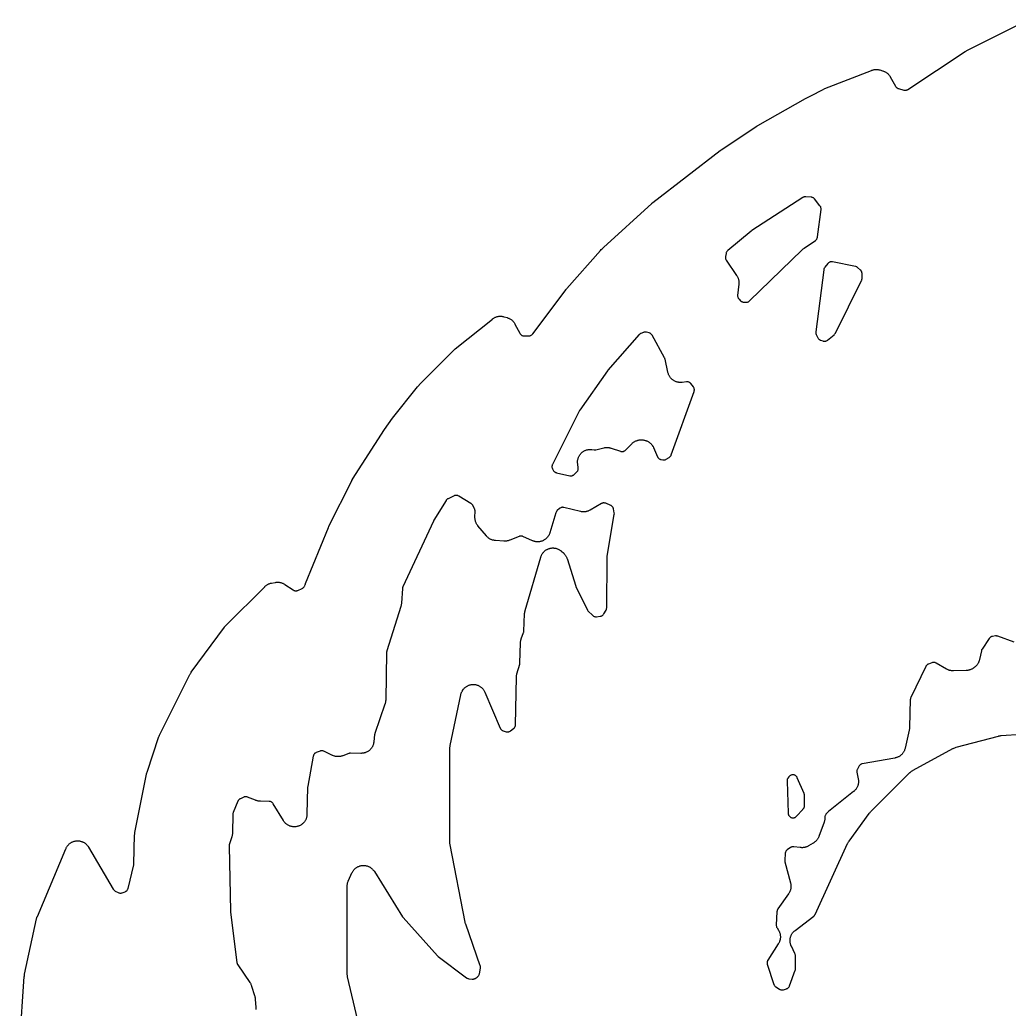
# Model space of a CAD drawing. Header units: millimetres. Extents: x 0 to 194, y 0 to 300.
# Drawn here: x 12.2 to 73.8, y 234.5 to 296 of the extents above; entities that cross this region are included whole.
import ezdxf

# ---------------------------------------------------------------- set-up
doc = ezdxf.new("R2010")
doc.units = ezdxf.units.MM
doc.layers.add('CUT', color=7, linetype='CONTINUOUS')

msp = doc.modelspace()

# ---------------------------------------------------------------- linework, layer by layer
at = {"layer": 'CUT'}
for points in [[(12.2096, 232.4488), (12.4898, 236.5001), (12.4931, 236.5321), (12.5044, 236.6117), (12.5101, 236.6434), (13.2515, 240.0855), (13.2564, 240.1059), (13.2672, 240.1465), (13.2798, 240.1865), (13.2943, 240.2259), (13.302, 240.2454), (15.0764, 244.4564), (15.0853, 244.4761), (15.104, 244.5151), (15.1245, 244.5532), (15.1413, 244.5809), (15.1654, 244.6169), (15.1847, 244.6429), (15.2122, 244.6763), (15.2339, 244.7003), (15.2644, 244.731), (15.2884, 244.7528), (15.3217, 244.7804), (15.3477, 244.7998), (15.3835, 244.8241), (15.4112, 244.8409), (15.4492, 244.8616), (15.4783, 244.8757), (15.5181, 244.8927), (15.5485, 244.9039), (15.5898, 244.9169), (15.6211, 244.9252), (15.6634, 244.9342), (15.6954, 244.9395), (15.7384, 244.9444), (15.7707, 244.9465), (15.814, 244.9473), (15.8464, 244.9463), (15.8895, 244.9429), (15.9216, 244.9388), (15.9642, 244.9313), (15.9958, 244.9242), (16.0375, 244.9126), (16.0683, 244.9024), (16.1087, 244.8869), (16.1383, 244.8738), (16.177, 244.8545), (16.2053, 244.8387), (16.242, 244.8157), (16.2686, 244.7972), (16.3029, 244.7708), (16.3276, 244.7499), (16.3592, 244.7203), (16.3818, 244.6971), (16.4104, 244.6647), (16.4306, 244.6394), (16.456, 244.6043), (16.4796, 244.5681), (16.491, 244.5497), (18.0218, 241.9404), (18.0375, 241.9164), (18.0553, 241.894), (18.0752, 241.8735), (18.097, 241.8549), (18.1204, 241.8385), (18.1453, 241.8244), (18.3405, 241.7258), (18.3687, 241.7133), (18.398, 241.7038), (18.4281, 241.6974), (18.4588, 241.694), (18.4896, 241.6939), (18.5203, 241.6969), (18.5505, 241.703), (18.5799, 241.7122), (18.7608, 241.7792), (18.7878, 241.7907), (18.8135, 241.8048), (18.8377, 241.8213), (18.8603, 241.8402), (18.8808, 241.8611), (18.8992, 241.884), (18.9153, 241.9085), (18.9289, 241.9345), (18.9399, 241.9617), (18.9482, 241.9899), (19.3037, 243.4574), (19.3096, 243.4888), (19.312, 243.5207), (19.3554, 245.3104), (19.3563, 245.3297), (19.3589, 245.3682), (19.3631, 245.4065), (19.369, 245.4446), (19.3724, 245.4636), (20.0916, 249.0902), (20.0981, 249.1183), (20.1166, 249.1879), (20.1249, 249.2155), (20.8681, 251.4288), (20.8792, 251.4584), (20.9096, 251.5314), (20.9228, 251.5601), (22.7991, 255.3039), (22.808, 255.3207), (22.8265, 255.354), (22.8463, 255.3865), (22.8676, 255.4181), (22.8785, 255.4337), (24.9421, 258.2406), (24.9524, 258.2541), (24.9736, 258.2808), (24.9959, 258.3067), (25.019, 258.3317), (25.0308, 258.3439), (27.4464, 260.7592), (27.4626, 260.7746), (27.4958, 260.8046), (27.5304, 260.8329), (27.5573, 260.8528), (27.5946, 260.8776), (27.6234, 260.8947), (27.6629, 260.9156), (27.6933, 260.9298), (27.7347, 260.9467), (27.7663, 260.9578), (27.8091, 260.9705), (27.8526, 260.9811), (27.8744, 260.9858), (28.0899, 261.027), (28.1115, 261.0306), (28.1548, 261.0367), (28.1985, 261.0407), (28.2312, 261.0421), (28.275, 261.0418), (28.3078, 261.04), (28.3514, 261.0355), (28.3838, 261.0305), (28.4267, 261.0218), (28.4585, 261.0137), (28.5004, 261.0008), (28.5312, 260.9896), (28.5716, 260.9728), (28.6012, 260.9586), (28.6398, 260.9379), (28.6773, 260.9154), (28.6958, 260.9036), (29.2141, 260.5563), (29.2397, 260.5409), (29.2667, 260.5282), (29.2948, 260.5182), (29.3238, 260.511), (29.3533, 260.5068), (29.3831, 260.5055), (29.4129, 260.5072), (29.4424, 260.5119), (29.4713, 260.5194), (29.4993, 260.5298), (29.7764, 260.6485), (29.8027, 260.6614), (29.8276, 260.6767), (29.851, 260.6944), (29.8724, 260.7142), (29.8919, 260.7361), (29.9091, 260.7597), (29.9239, 260.7849), (29.9362, 260.8115), (29.9725, 260.9008), (29.9825, 260.9237), (29.9933, 260.9522), (31.4112, 264.4454), (31.4182, 264.4616), (31.4364, 264.5019), (31.444, 264.5179), (32.8608, 267.3475), (32.8723, 267.369), (32.9024, 267.4218), (32.9151, 267.4426), (34.9108, 270.5399), (35.4092, 271.239), (36.9458, 273.1898), (36.9625, 273.2098), (36.9755, 273.2245), (37.1474, 273.4019), (39.1703, 275.4334), (39.2362, 275.4918), (39.2362, 275.4919), (39.2376, 275.4931), (39.3079, 275.5555), (41.6119, 277.4096), (41.6291, 277.4228), (41.6643, 277.4484), (41.7006, 277.4722), (41.7286, 277.4887), (41.7671, 277.509), (41.7966, 277.5227), (41.8368, 277.5392), (41.8675, 277.55), (41.9091, 277.5625), (41.9407, 277.5703), (41.9833, 277.5787), (42.0156, 277.5834), (42.0588, 277.5877), (42.0913, 277.5893), (42.1348, 277.5894), (42.1673, 277.5878), (42.2105, 277.5837), (42.2427, 277.579), (42.2854, 277.5707), (42.3276, 277.5604), (42.3486, 277.5547), (42.5326, 277.5001), (42.5539, 277.4932), (42.5961, 277.4784), (42.6376, 277.4614), (42.668, 277.4472), (42.7075, 277.4262), (42.7363, 277.409), (42.7736, 277.3842), (42.8006, 277.3642), (42.8352, 277.3358), (42.8601, 277.3133), (42.8917, 277.2816), (42.9142, 277.2567), (42.9425, 277.222), (42.9624, 277.195), (42.9872, 277.1576), (43.01, 277.1191), (43.021, 277.0996), (43.324, 276.5252), (43.3394, 276.4992), (43.3574, 276.475), (43.3776, 276.4527), (43.4, 276.4325), (43.4243, 276.4146), (43.4503, 276.3993), (43.4777, 276.3867), (43.5062, 276.3769), (43.5355, 276.37), (43.5654, 276.3661), (43.5956, 276.3652), (43.8939, 276.3714), (43.924, 276.3735), (43.9538, 276.3787), (43.9828, 276.3868), (44.011, 276.3978), (44.0378, 276.4116), (44.0632, 276.428), (44.0867, 276.4469), (44.1083, 276.468), (44.1276, 276.4912), (46.1953, 279.2451), (46.2062, 279.2591), (46.2341, 279.2933), (46.2455, 279.3068), (48.3404, 281.6831), (48.3906, 281.7327), (48.4431, 281.7847), (48.4973, 281.8384), (48.533, 281.8737), (51.5281, 284.603), (51.5419, 284.615), (51.577, 284.6445), (51.5913, 284.656), (55.7927, 287.8998), (55.8053, 287.9092), (55.8372, 287.9321), (55.8501, 287.941), (58.0735, 289.4221), (58.0876, 289.4312), (58.1233, 289.4531), (58.1378, 289.4616), (61.0987, 291.1299), (61.7121, 291.4517), (61.9152, 291.5582), (62.1597, 291.6864), (62.2919, 291.7558), (65.2011, 292.8871), (65.2208, 292.8942), (65.2606, 292.9076), (65.3009, 292.9191), (65.3315, 292.9263), (65.3728, 292.934), (65.4039, 292.9383), (65.4457, 292.9421), (65.4771, 292.9435), (65.5191, 292.9434), (65.5505, 292.9419), (65.5922, 292.9379), (65.6234, 292.9334), (65.6646, 292.9255), (65.7054, 292.9158), (65.7257, 292.9104), (65.8891, 292.863), (65.9099, 292.8564), (65.9514, 292.8422), (65.9921, 292.8259), (66.0219, 292.8123), (66.0608, 292.7922), (66.0892, 292.7757), (66.126, 292.7519), (66.1527, 292.7327), (66.187, 292.7055), (66.2116, 292.6838), (66.2431, 292.6533), (66.2655, 292.6294), (66.2939, 292.596), (66.3139, 292.5699), (66.3389, 292.534), (66.3621, 292.4968), (66.3732, 292.4779), (66.6975, 291.8972), (66.7132, 291.8721), (66.7313, 291.8486), (66.7516, 291.8271), (66.774, 291.8076), (66.7982, 291.7905), (66.8239, 291.7758), (66.851, 291.7637), (66.8791, 291.7544), (67.2127, 291.6618), (67.2404, 291.6555), (67.2686, 291.6519), (67.2971, 291.6509), (67.3255, 291.6526), (67.3536, 291.6571), (67.3812, 291.6642), (67.408, 291.6738), (67.4337, 291.686), (67.4582, 291.7005), (71.0402, 294.0653), (71.063, 294.0794), (71.121, 294.1129), (71.1446, 294.1256), (74.9558, 296.0346)], [(33.774, 231.4798), (32.6073, 236.4827), (32.6022, 236.508), (32.5934, 236.5588), (32.5875, 236.61), (32.5846, 236.6614), (32.5838, 236.6872), (32.5848, 242.1275), (32.5855, 242.1516), (32.5881, 242.1997), (32.5932, 242.2476), (32.599, 242.2832), (32.6093, 242.3302), (32.6188, 242.365), (32.634, 242.4107), (32.6517, 242.4555), (32.6611, 242.4777), (32.8752, 242.9463), (32.8848, 242.9661), (32.9051, 243.0052), (32.9272, 243.0433), (32.9452, 243.071), (32.9709, 243.1067), (32.9915, 243.1325), (33.0206, 243.1655), (33.0437, 243.1892), (33.0759, 243.2192), (33.1011, 243.2405), (33.1361, 243.2673), (33.1633, 243.286), (33.2007, 243.3092), (33.2296, 243.3252), (33.2692, 243.3446), (33.2995, 243.3577), (33.3407, 243.3731), (33.3721, 243.3832), (33.4147, 243.3945), (33.447, 243.4015), (33.4905, 243.4086), (33.5232, 243.4124), (33.5672, 243.4152), (33.6002, 243.4157), (33.6442, 243.4142), (33.6771, 243.4115), (33.7208, 243.4058), (33.7533, 243.3999), (33.7962, 243.3898), (33.8279, 243.3808), (33.8696, 243.3666), (33.9003, 243.3545), (33.9405, 243.3363), (33.9698, 243.3213), (34.008, 243.2992), (34.0357, 243.2814), (34.0716, 243.2557), (34.0974, 243.2352), (34.1306, 243.2062), (34.1543, 243.1833), (34.1845, 243.1512), (34.2059, 243.126), (34.2327, 243.0911), (34.2578, 243.055), (34.27, 243.0365), (36.0255, 240.2233), (36.0399, 240.2022), (36.056, 240.1825), (38.1947, 237.7829), (38.2159, 237.7614), (38.2391, 237.7422), (40.001, 236.426), (40.0272, 236.4085), (40.0551, 236.3939), (40.0843, 236.3822), (40.1146, 236.3737), (40.1457, 236.3684), (40.3484, 236.3446), (40.3778, 236.3427), (40.4072, 236.3436), (40.4365, 236.3474), (40.4652, 236.354), (40.4931, 236.3634), (40.52, 236.3756), (40.5455, 236.3903), (40.6707, 236.4708), (40.6956, 236.4886), (40.7185, 236.5089), (40.7392, 236.5314), (40.7575, 236.5559), (40.7733, 236.5821), (40.7863, 236.6098), (40.7964, 236.6387), (40.8035, 236.6684), (40.8681, 237.0169), (40.8722, 237.0477), (40.873, 237.0787), (40.8707, 237.1097), (40.8652, 237.1402), (40.8565, 237.17), (39.9602, 239.7523), (39.9509, 239.7825), (39.9302, 239.8589), (39.9231, 239.8898), (38.9833, 244.6907), (38.9796, 244.7122), (38.9733, 244.7553), (38.9691, 244.7987), (38.9671, 244.8423), (38.9666, 244.8641), (38.9705, 250.6978), (38.9712, 250.7209), (38.9736, 250.7672), (38.9784, 250.8133), (38.9855, 250.859), (38.9897, 250.8818), (39.6524, 254.041), (39.6574, 254.0623), (39.6685, 254.1047), (39.6816, 254.1465), (39.693, 254.1774), (39.7101, 254.2177), (39.7244, 254.2473), (39.7454, 254.2858), (39.7625, 254.3138), (39.7871, 254.3501), (39.8069, 254.3763), (39.835, 254.41), (39.8572, 254.4342), (39.8884, 254.465), (39.9128, 254.4869), (39.9469, 254.5145), (39.9733, 254.5339), (40.0099, 254.5581), (40.0382, 254.5749), (40.0769, 254.5954), (40.1067, 254.6093), (40.1472, 254.626), (40.1782, 254.6369), (40.2202, 254.6495), (40.252, 254.6574), (40.2951, 254.6659), (40.3275, 254.6707), (40.3712, 254.6749), (40.404, 254.6765), (40.4478, 254.6764), (40.4806, 254.6748), (40.5243, 254.6705), (40.5567, 254.6657), (40.5998, 254.6572), (40.6316, 254.6492), (40.6736, 254.6366), (40.7045, 254.6256), (40.7451, 254.6089), (40.7748, 254.5949), (40.8135, 254.5743), (40.8417, 254.5576), (40.8783, 254.5333), (40.9047, 254.5139), (40.9387, 254.4862), (40.9632, 254.4642), (40.9943, 254.4334), (41.0165, 254.4092), (41.0445, 254.3754), (41.0642, 254.3492), (41.0888, 254.3129), (41.1059, 254.2848), (41.1268, 254.2463), (41.1458, 254.2068), (41.1549, 254.1869), (42.0966, 251.9617), (42.1095, 251.935), (42.1249, 251.9097), (42.1428, 251.8861), (42.1629, 251.8643), (42.1851, 251.8447), (42.2091, 251.8273), (42.2347, 251.8123), (42.2617, 251.8), (42.2898, 251.7904), (42.4771, 251.7364), (42.5072, 251.7294), (42.5379, 251.7255), (42.5689, 251.7248), (42.5997, 251.7273), (42.6301, 251.733), (42.6598, 251.7417), (42.6885, 251.7535), (42.7157, 251.7681), (42.7413, 251.7855), (42.9371, 251.9338), (42.9602, 251.9532), (42.9812, 251.9748), (43, 251.9985), (43.0163, 252.0239), (43.0299, 252.0508), (43.0408, 252.0789), (43.0488, 252.108), (43.0539, 252.1377), (43.0559, 252.1678), (43.1064, 255.1233), (43.1072, 255.143), (43.1096, 255.1823), (43.1137, 255.2214), (43.1181, 255.2506), (43.1256, 255.2892), (43.1348, 255.3275), (43.1398, 255.3465), (43.3123, 255.9472), (43.3182, 255.9716), (43.3221, 255.9965), (43.3239, 256.0215), (43.3585, 257.2401), (43.3598, 257.2639), (43.3636, 257.3114), (43.37, 257.3586), (43.3767, 257.3937), (43.388, 257.4399), (43.4018, 257.4855), (43.4093, 257.5082), (43.5548, 257.9113), (43.5636, 257.9404), (43.5695, 257.9703), (43.5723, 258.0005), (43.6172, 259.0691), (43.6192, 259.0964), (43.6248, 259.1508), (43.6338, 259.2048), (43.646, 259.2582), (43.6529, 259.2847), (44.6247, 262.5943), (44.6315, 262.6156), (44.6462, 262.6579), (44.6631, 262.6994), (44.6772, 262.7298), (44.6981, 262.7694), (44.7152, 262.7983), (44.7399, 262.8356), (44.7597, 262.8627), (44.788, 262.8974), (44.8105, 262.9223), (44.8421, 262.954), (44.8669, 262.9766), (44.9015, 263.005), (44.9285, 263.025), (44.9657, 263.0498), (44.9945, 263.067), (45.02, 263.0806), (45.0409, 263.0931), (45.0424, 263.0935), (45.0574, 263.0997), (45.0575, 263.0995), (45.1059, 263.1193), (45.1375, 263.1305), (45.1804, 263.1432), (45.213, 263.1512), (45.257, 263.1597), (45.2902, 263.1643), (45.3348, 263.1684), (45.3683, 263.1697), (45.4131, 263.1693), (45.4466, 263.1673), (45.4911, 263.1625), (45.5242, 263.1572), (45.568, 263.1479), (45.6005, 263.1394), (45.6431, 263.1258), (45.6745, 263.114), (45.7157, 263.0963), (45.7458, 263.0815), (45.7849, 263.0597), (45.8134, 263.042), (45.8502, 263.0165), (45.8856, 262.9892), (45.903, 262.975), (46.0092, 262.8845), (46.0248, 262.8705), (46.0554, 262.8419), (46.0846, 262.8119), (46.1054, 262.7884), (46.1316, 262.7558), (46.1502, 262.7305), (46.1733, 262.6956), (46.1894, 262.6687), (46.2092, 262.6318), (46.2227, 262.6034), (46.239, 262.5649), (46.2534, 262.5256), (46.2602, 262.5058), (46.7989, 260.8006), (46.8066, 260.7791), (46.8159, 260.7583), (47.5251, 259.319), (47.5408, 259.2911), (47.5593, 259.265), (47.5806, 259.241), (47.8379, 258.98), (47.8602, 258.9595), (47.8845, 258.9414), (47.9105, 258.9259), (47.9379, 258.913), (47.9665, 258.9029), (47.996, 258.8958), (48.026, 258.8917), (48.0563, 258.8907), (48.0865, 258.8927), (48.3272, 258.921), (48.3574, 258.9261), (48.387, 258.9343), (48.4157, 258.9455), (48.443, 258.9596), (48.4687, 258.9764), (48.4926, 258.9957), (48.5144, 259.0174), (48.5338, 259.0411), (48.5507, 259.0668), (48.6841, 259.2936), (48.6987, 259.3215), (48.7102, 259.3508), (48.7185, 259.3811), (48.7237, 259.4121), (48.7256, 259.4436), (48.7473, 262.5131), (48.7478, 262.5312), (48.7495, 262.5673), (48.7527, 262.6033), (48.7573, 262.6391), (48.7599, 262.657), (49.1983, 265.2459), (49.2016, 265.2724), (49.2025, 265.2992), (49.2011, 265.3259), (49.1972, 265.3523), (49.1504, 265.5967), (49.1435, 265.6251), (49.1339, 265.6528), (49.1216, 265.6793), (49.1068, 265.7045), (49.0896, 265.7282), (49.0702, 265.7501), (49.0488, 265.77), (49.0255, 265.7877), (49.0006, 265.803), (48.9743, 265.8159), (48.6669, 265.9481), (48.6378, 265.9588), (48.6078, 265.9665), (48.5771, 265.9711), (48.5461, 265.9725), (48.5151, 265.9706), (48.4845, 265.9656), (48.4546, 265.9574), (48.4256, 265.9462), (48.398, 265.9321), (47.6977, 265.5263), (47.6788, 265.516), (47.6407, 265.4962), (47.6017, 265.4784), (47.5718, 265.4664), (47.5312, 265.4523), (47.5004, 265.4432), (47.4586, 265.433), (47.427, 265.4269), (47.3845, 265.4208), (47.3525, 265.4177), (47.3096, 265.4157), (47.2774, 265.4157), (47.2345, 265.4177), (47.2025, 265.4208), (47.16, 265.427), (47.1179, 265.4351), (47.0969, 265.4397), (46.0648, 265.6909), (46.036, 265.6965), (46.0068, 265.6992), (45.9775, 265.699), (45.9483, 265.696), (45.9196, 265.6901), (45.8916, 265.6815), (45.8645, 265.6701), (45.8387, 265.6562), (45.8144, 265.6398), (45.7918, 265.6212), (45.6534, 265.495), (45.6308, 265.4721), (45.6108, 265.4468), (45.5936, 265.4196), (45.5794, 265.3907), (45.5684, 265.3604), (45.1917, 264.1191), (45.1847, 264.0978), (45.1696, 264.0557), (45.1524, 264.0143), (45.138, 263.984), (45.1167, 263.9446), (45.0994, 263.9158), (45.0743, 263.8787), (45.0542, 263.8519), (45.0255, 263.8174), (45.0028, 263.7927), (44.9709, 263.7612), (44.9459, 263.7389), (44.911, 263.7108), (44.8839, 263.691), (44.8464, 263.6665), (44.8174, 263.6496), (44.8035, 263.6424), (44.779, 263.6281), (44.7542, 263.6182), (44.7471, 263.615), (44.7055, 263.5984), (44.6738, 263.5875), (44.6307, 263.5751), (44.598, 263.5674), (44.554, 263.5594), (44.5207, 263.555), (44.476, 263.5514), (44.4425, 263.5504), (44.3977, 263.5512), (44.3642, 263.5535), (44.3197, 263.5588), (44.2866, 263.5644), (44.2429, 263.5741), (44.2105, 263.583), (44.168, 263.597), (44.1262, 263.6131), (44.1055, 263.6217), (43.5157, 263.8831), (43.4879, 263.8939), (43.4591, 263.9018), (43.4297, 263.9068), (43.3999, 263.9088), (43.3701, 263.9079), (43.3405, 263.9041), (43.3114, 263.8973), (43.2832, 263.8876), (42.6932, 263.6527), (42.6744, 263.6457), (42.6365, 263.6325), (42.598, 263.621), (42.5688, 263.6137), (42.5295, 263.6058), (42.4998, 263.6011), (42.4599, 263.5966), (42.4299, 263.5946), (42.3897, 263.5937), (42.3496, 263.5947), (42.3296, 263.5956), (41.8084, 263.6307), (41.7858, 263.6328), (41.7407, 263.6381), (41.696, 263.6457), (41.6628, 263.6531), (41.619, 263.6652), (41.5867, 263.6759), (41.5444, 263.6923), (41.5134, 263.7062), (41.4729, 263.7268), (41.4434, 263.7437), (41.4053, 263.7683), (41.3776, 263.7881), (41.3421, 263.8164), (41.3166, 263.8389), (41.2842, 263.8707), (41.2534, 263.904), (41.2384, 263.921), (40.7181, 264.5438), (40.7037, 264.562), (40.676, 264.5989), (40.6501, 264.6373), (40.6322, 264.667), (40.6104, 264.7079), (40.5957, 264.7392), (40.5782, 264.7821), (40.5668, 264.8148), (40.5538, 264.8593), (40.5458, 264.893), (40.5375, 264.9385), (40.533, 264.9729), (40.5294, 265.019), (40.5281, 265.0653), (40.5281, 265.0884), (40.5373, 265.4634), (40.5365, 265.494), (40.5325, 265.5243), (40.5256, 265.5541), (40.5156, 265.5829), (40.5027, 265.6107), (40.3888, 265.8268), (40.375, 265.8503), (40.3591, 265.8724), (40.3413, 265.8931), (40.3217, 265.912), (40.3005, 265.9291), (40.2778, 265.9441), (39.5182, 266.3999), (39.4921, 266.4139), (39.4647, 266.4252), (39.4363, 266.4338), (39.4072, 266.4395), (39.3776, 266.4423), (39.348, 266.4422), (39.3185, 266.4392), (39.2894, 266.4332), (39.2611, 266.4244), (39.2337, 266.4129), (38.854, 266.23), (38.8289, 266.2165), (38.8052, 266.2006), (38.7832, 266.1825), (38.7629, 266.1624), (38.7447, 266.1405), (38.7286, 266.1169), (37.9794, 264.8986), (37.9708, 264.8836), (37.9595, 264.8627), (37.9518, 264.8472), (36.0454, 260.7544), (36.0349, 260.7288), (36.0268, 260.7023), (36.0212, 260.6752), (36.0181, 260.6476), (35.957, 259.7304), (35.9544, 259.7036), (35.9477, 259.6503), (35.9377, 259.5974), (35.9246, 259.5453), (35.9173, 259.5193), (35.0459, 256.7594), (35.0386, 256.7316), (35.0339, 256.7032), (35.032, 256.6745), (34.9789, 253.7145), (34.9779, 253.691), (34.9746, 253.6442), (34.9689, 253.5976), (34.9627, 253.563), (34.9522, 253.5172), (34.9393, 253.4721), (34.9322, 253.4497), (34.3033, 251.62), (34.2943, 251.5886), (34.2889, 251.5563), (34.2371, 251.0995), (34.234, 251.0775), (34.2269, 251.0339), (34.2176, 250.9906), (34.209, 250.9585), (34.1956, 250.9164), (34.1839, 250.8853), (34.1663, 250.8447), (34.1517, 250.815), (34.1302, 250.7763), (34.1127, 250.7481), (34.0875, 250.7117), (34.0674, 250.6854), (34.0387, 250.6516), (34.0161, 250.6274), (33.9842, 250.5967), (33.9593, 250.5748), (33.9246, 250.5473), (33.8977, 250.528), (33.8604, 250.504), (33.8317, 250.4875), (33.7923, 250.4673), (33.7621, 250.4536), (33.7209, 250.4374), (33.6895, 250.4268), (33.6469, 250.4147), (33.6146, 250.4072), (33.5711, 250.3994), (33.5382, 250.3951), (33.4941, 250.3916), (33.4498, 250.3902), (33.4277, 250.3901), (32.7891, 250.4019), (32.7602, 250.401), (32.7315, 250.3974), (32.7032, 250.391), (32.6757, 250.3819), (32.3136, 250.2424), (32.2923, 250.2348), (32.2493, 250.2207), (32.2056, 250.2088), (32.1724, 250.2015), (32.1278, 250.194), (32.0941, 250.1901), (32.0489, 250.1871), (32.0149, 250.1866), (31.9696, 250.1882), (31.9358, 250.1911), (31.891, 250.1973), (31.8576, 250.2036), (31.8136, 250.2142), (31.781, 250.2238), (31.7383, 250.2388), (31.6964, 250.2559), (31.6756, 250.265), (31.1283, 250.5215), (31.1003, 250.533), (31.0713, 250.5416), (31.0415, 250.5471), (31.0113, 250.5497), (30.981, 250.5492), (30.951, 250.5457), (30.9214, 250.5391), (30.8926, 250.5296), (30.656, 250.4379), (30.628, 250.4254), (30.6015, 250.4102), (30.5767, 250.3923), (30.5539, 250.372), (30.5332, 250.3494), (30.5149, 250.3249), (30.4992, 250.2987), (30.4863, 250.2709), (30.4763, 250.242), (30.4693, 250.2123), (30.1262, 248.3407), (30.1229, 248.3174), (30.1214, 248.294), (30.0792, 246.596), (30.0781, 246.5738), (30.0748, 246.5294), (30.0692, 246.4852), (30.0635, 246.4524), (30.0537, 246.4089), (30.0447, 246.3768), (30.0306, 246.3346), (30.0185, 246.3035), (30.0003, 246.2628), (29.9852, 246.2331), (29.9631, 246.1945), (29.9451, 246.1664), (29.9192, 246.1301), (29.8986, 246.1039), (29.8693, 246.0704), (29.8461, 246.0464), (29.8136, 246.0159), (29.7882, 245.9943), (29.7529, 245.9672), (29.7255, 245.9482), (29.6877, 245.9247), (29.6585, 245.9085), (29.6185, 245.8889), (29.5879, 245.8757), (29.5462, 245.8601), (29.5144, 245.85), (29.4714, 245.8386), (29.4387, 245.8316), (29.3948, 245.8245), (29.3616, 245.8209), (29.3172, 245.8182), (29.2838, 245.8178), (29.2393, 245.8195), (29.2061, 245.8224), (29.162, 245.8285), (29.1292, 245.8347), (29.0859, 245.8451), (29.0539, 245.8545), (29.0119, 245.8692), (28.9809, 245.8817), (28.9405, 245.9004), (28.911, 245.916), (28.8727, 245.9386), (28.8448, 245.957), (28.8089, 245.9833), (28.783, 246.0043), (28.7499, 246.034), (28.7262, 246.0575), (28.6961, 246.0904), (28.6749, 246.1161), (28.6482, 246.1518), (28.6234, 246.1887), (28.6114, 246.2075), (27.9797, 247.2555), (27.9627, 247.2807), (27.9432, 247.3041), (27.9215, 247.3254), (27.8977, 247.3444), (27.8721, 247.3608), (27.845, 247.3746), (27.8166, 247.3856), (27.7873, 247.3936), (27.7573, 247.3986), (27.7269, 247.4006), (27.182, 247.4081), (27.1613, 247.4089), (27.1198, 247.4114), (27.0785, 247.4158), (27.0477, 247.4205), (27.007, 247.4287), (26.9768, 247.4363), (26.937, 247.4482), (26.8978, 247.4619), (26.8784, 247.4692), (26.3851, 247.6681), (26.357, 247.6779), (26.328, 247.6848), (26.2984, 247.6888), (26.2686, 247.6899), (26.2388, 247.688), (26.2094, 247.6831), (26.1806, 247.6753), (26.1527, 247.6648), (25.9326, 247.5685), (25.9066, 247.5556), (25.8821, 247.5403), (25.8591, 247.5227), (25.838, 247.503), (25.8188, 247.4814), (25.8018, 247.458), (25.7871, 247.433), (25.7749, 247.4068), (25.4908, 246.7092), (25.4817, 246.6837), (25.475, 246.6574), (25.4706, 246.6307), (25.4687, 246.6037), (25.4386, 245.4256), (25.4375, 245.4045), (25.4345, 245.3623), (25.4294, 245.3203), (25.4242, 245.2891), (25.4152, 245.2478), (25.4043, 245.2069), (25.3984, 245.1866), (25.2448, 244.7033), (25.2366, 244.6714), (25.2319, 244.6388), (25.2308, 244.6059), (25.3189, 240.5747), (25.3197, 240.559), (25.3213, 240.5376), (25.3228, 240.5221), (25.7245, 237.3546), (25.7295, 237.3264), (25.7371, 237.2988), (25.7473, 237.2721), (25.76, 237.2464), (25.7751, 237.2221), (26.5233, 236.1365), (26.5354, 236.118), (26.5588, 236.0803), (26.5802, 236.0415), (26.5948, 236.0116), (26.6124, 235.9709), (26.6278, 235.9294), (26.6351, 235.9084), (26.8228, 235.3176), (26.8302, 235.2914), (26.8435, 235.2387), (26.8536, 235.1852), (26.8604, 235.1312), (26.8631, 235.1041), (26.8973, 234.582), (26.8982, 234.561), (26.899, 234.5191), (26.8978, 234.4771), (26.8955, 234.4458)], [(74.0738, 257.3004), (73.0616, 257.676), (73.0339, 257.6848), (73.0055, 257.6909), (72.9766, 257.6942), (72.9475, 257.6946), (72.9185, 257.6923), (72.7334, 257.6682), (72.7053, 257.6631), (72.6778, 257.6555), (72.6512, 257.6452), (72.6257, 257.6325), (72.6015, 257.6174), (72.5788, 257.6001), (72.5579, 257.5807), (72.5389, 257.5594), (72.522, 257.5364), (72.0833, 256.8743), (72.0689, 256.85), (72.0567, 256.8246), (72.0471, 256.798), (72.0399, 256.7707), (71.9255, 256.2299), (71.9206, 256.2094), (71.91, 256.1688), (71.8975, 256.1286), (71.8867, 256.099), (71.8705, 256.0602), (71.8571, 256.0318), (71.8373, 255.9947), (71.8212, 255.9676), (71.7981, 255.9325), (71.7796, 255.907), (71.7533, 255.8742), (71.7324, 255.8506), (71.7032, 255.8204), (71.6802, 255.7988), (71.6483, 255.7715), (71.6151, 255.7457), (71.5982, 255.7331), (71.5425, 255.6939), (71.5242, 255.6816), (71.487, 255.658), (71.4487, 255.6362), (71.4192, 255.6213), (71.3789, 255.6034), (71.3481, 255.5915), (71.3063, 255.5776), (71.2744, 255.5688), (71.2314, 255.559), (71.1989, 255.5534), (71.1552, 255.5479), (71.1112, 255.5446), (71.0892, 255.5435), (70.3087, 255.523), (70.2882, 255.5229), (70.2472, 255.5237), (70.2063, 255.5264), (70.1757, 255.5297), (70.1352, 255.5361), (70.1051, 255.5423), (70.0653, 255.5523), (70.0359, 255.5612), (69.9972, 255.5748), (69.9688, 255.5863), (69.9315, 255.6034), (69.895, 255.6222), (69.877, 255.632), (69.22, 256.0088), (69.1936, 256.0223), (69.1661, 256.0331), (69.1375, 256.0411), (69.1084, 256.0462), (69.0788, 256.0485), (69.0492, 256.0478), (69.0198, 256.0442), (68.9909, 256.0378), (68.9627, 256.0285), (68.7418, 255.9432), (68.7159, 255.9318), (68.6913, 255.918), (68.6681, 255.902), (68.6464, 255.8839), (68.6266, 255.8638), (68.6088, 255.8419), (68.593, 255.8185), (68.5796, 255.7937), (67.6479, 253.8622), (67.6356, 253.8329), (67.6265, 253.8024), (67.6206, 253.7711), (67.6182, 253.7394), (67.5747, 252.0089), (67.5736, 251.9862), (67.5701, 251.9411), (67.5645, 251.8962), (67.5565, 251.8516), (67.552, 251.8294), (67.2938, 250.7088), (67.2883, 250.6876), (67.2765, 250.6456), (67.2625, 250.6041), (67.2506, 250.5736), (67.2328, 250.5337), (67.2179, 250.5045), (67.1963, 250.4665), (67.1787, 250.4389), (67.1535, 250.4032), (67.1333, 250.3774), (67.1047, 250.3443), (67.0821, 250.3206), (67.0504, 250.2904), (67.0256, 250.269), (66.9912, 250.2421), (66.9644, 250.2231), (66.9276, 250.1997), (66.8991, 250.1835), (66.8601, 250.1637), (66.8302, 250.1503), (66.7895, 250.1344), (66.7584, 250.124), (66.7163, 250.1121), (66.6737, 250.1023), (66.6523, 250.0979), (64.627, 249.7343), (64.5973, 249.7274), (64.5684, 249.7175), (64.5406, 249.7047), (64.5144, 249.6892), (64.4898, 249.671), (64.4672, 249.6505), (64.4468, 249.6278), (64.4288, 249.6031), (64.4135, 249.5767), (64.3266, 249.4085), (64.3146, 249.3823), (64.3052, 249.3551), (64.2985, 249.3272), (64.2945, 249.2987), (64.2932, 249.2699), (64.2946, 249.2412), (64.2988, 249.2127), (64.378, 248.8118), (64.3816, 248.7911), (64.3878, 248.7497), (64.3921, 248.7081), (64.3938, 248.6768), (64.3942, 248.6349), (64.393, 248.6035), (64.3895, 248.5618), (64.3854, 248.5307), (64.378, 248.4895), (64.3687, 248.4487), (64.3644, 248.4319), (64.3578, 248.4099), (64.3429, 248.3654), (64.3255, 248.3214), (64.3108, 248.2892), (64.289, 248.2473), (64.271, 248.2168), (64.2449, 248.1775), (64.2238, 248.149), (64.1937, 248.1126), (64.1697, 248.0865), (64.1359, 248.0535), (64.1005, 248.0222), (64.0823, 248.0071), (62.5214, 246.7711), (62.5009, 246.7533), (62.482, 246.7337), (62.4651, 246.7124), (62.455, 246.6986), (62.427, 246.6639), (62.4052, 246.6394), (62.3915, 246.6255), (62.3712, 246.6026), (62.3532, 246.5776), (62.338, 246.551), (62.3255, 246.5229), (62.3159, 246.4937), (62.3094, 246.4637), (62.306, 246.4332), (62.3057, 246.4025), (62.3059, 246.3981), (62.3057, 246.3648), (62.3032, 246.3205), (62.2997, 246.2875), (62.2929, 246.2436), (62.2861, 246.2111), (62.275, 246.1681), (62.2617, 246.1258), (62.2546, 246.1048), (61.9302, 245.2221), (61.9219, 245.2012), (61.9043, 245.1598), (61.8846, 245.1193), (61.8683, 245.0897), (61.8447, 245.0514), (61.8256, 245.0236), (61.7982, 244.9878), (61.7765, 244.9621), (61.7457, 244.9292), (61.7214, 244.9058), (61.6875, 244.8762), (61.661, 244.8553), (61.6243, 244.8292), (61.5864, 244.805), (61.5671, 244.7934), (61.2764, 244.6278), (61.2582, 244.618), (61.2213, 244.5992), (61.1836, 244.5821), (61.1548, 244.5706), (61.1157, 244.557), (61.0859, 244.5482), (61.0457, 244.5383), (61.0153, 244.5323), (60.9744, 244.5261), (60.9435, 244.5229), (60.9022, 244.5205), (60.8712, 244.5202), (60.8298, 244.5216), (60.7886, 244.5249), (60.768, 244.5271), (60.3755, 244.577), (60.3444, 244.5793), (60.3133, 244.5784), (60.2824, 244.5743), (60.2522, 244.567), (60.2228, 244.5566), (60.1947, 244.5432), (60.1681, 244.527), (59.9645, 244.3876), (59.9408, 244.3696), (59.9191, 244.3495), (59.8995, 244.3272), (59.8821, 244.3032), (59.8673, 244.2775), (59.855, 244.2505), (59.8454, 244.2225), (59.8387, 244.1936), (59.8349, 244.1642), (59.8015, 243.7513), (59.8007, 243.7173), (59.8038, 243.6833), (59.8106, 243.65), (60.1633, 242.3253), (60.1684, 242.3041), (60.1776, 242.2614), (60.1846, 242.2182), (60.1884, 242.1857), (60.1913, 242.1421), (60.1918, 242.1093), (60.1905, 242.0657), (60.1878, 242.033), (60.1822, 241.9897), (60.1765, 241.9574), (60.1667, 241.9148), (60.1578, 241.8833), (60.1439, 241.8419), (60.132, 241.8113), (60.1142, 241.7714), (60.0994, 241.7422), (60.0778, 241.7042), (60.0544, 241.6673), (60.0422, 241.6492), (59.3768, 240.7064), (59.3616, 240.6825), (59.3487, 240.6573), (59.3383, 240.6309), (59.3303, 240.6037), (59.325, 240.5759), (59.3223, 240.5477), (59.2819, 239.7016), (59.282, 239.6712), (59.2852, 239.641), (59.2914, 239.6112), (59.3006, 239.5822), (59.3127, 239.5543), (59.3275, 239.5278), (59.4098, 239.3968), (59.4206, 239.3785), (59.4415, 239.3415), (59.4606, 239.3036), (59.4735, 239.2745), (59.489, 239.235), (59.4991, 239.2048), (59.5107, 239.164), (59.518, 239.133), (59.5257, 239.0912), (59.53, 239.0597), (59.5338, 239.0174), (59.5351, 238.9856), (59.5348, 238.9431), (59.5332, 238.9114), (59.5289, 238.8691), (59.5242, 238.8376), (59.516, 238.796), (59.5084, 238.7651), (59.4963, 238.7244), (59.4858, 238.6943), (59.4699, 238.655), (59.4566, 238.626), (59.437, 238.5883), (59.4157, 238.5516), (59.4047, 238.5335), (58.7508, 237.519), (58.736, 237.4933), (58.7238, 237.4662), (58.7143, 237.4381), (58.7077, 237.4092), (58.7039, 237.3798), (58.703, 237.3501), (58.7051, 237.3205), (58.7101, 237.2913), (58.718, 237.2627), (59.1289, 236.0144), (59.1394, 235.9869), (59.1526, 235.9606), (59.1683, 235.9357), (59.1864, 235.9125), (59.2067, 235.8911), (59.229, 235.8719), (59.253, 235.8549), (59.475, 235.714), (59.4999, 235.6998), (59.5261, 235.688), (59.5533, 235.6788), (59.5812, 235.6722), (59.6096, 235.6684), (59.6383, 235.6672), (59.6669, 235.6689), (59.6953, 235.6732), (59.7231, 235.6802), (59.9113, 235.7375), (59.9403, 235.748), (59.9681, 235.7614), (59.9944, 235.7775), (60.0188, 235.7963), (60.0412, 235.8175), (60.0613, 235.8409), (60.0789, 235.8663), (60.0938, 235.8933), (60.1059, 235.9216), (60.4618, 236.897), (60.47, 236.9231), (60.4758, 236.9499), (60.4791, 236.9771), (60.4799, 237.0045), (60.4674, 237.8054), (60.4651, 237.8382), (60.4592, 237.8706), (60.4498, 237.9021), (60.437, 237.9324), (60.2173, 238.3823), (60.2081, 238.4023), (60.1907, 238.4428), (60.1753, 238.4842), (60.1653, 238.5156), (60.1541, 238.5583), (60.1472, 238.5906), (60.1402, 238.6341), (60.1365, 238.667), (60.1338, 238.711), (60.1333, 238.744), (60.1349, 238.7881), (60.1377, 238.821), (60.1436, 238.8647), (60.1496, 238.8972), (60.1597, 238.9401), (60.1689, 238.9718), (60.1832, 239.0135), (60.1954, 239.0442), (60.2137, 239.0843), (60.2289, 239.1137), (60.251, 239.1518), (60.269, 239.1795), (60.2948, 239.2153), (60.3154, 239.2412), (60.3445, 239.2742), (60.3675, 239.2979), (60.3998, 239.328), (60.4334, 239.3564), (60.4506, 239.3703), (61.6054, 240.2527), (61.6278, 240.2716), (61.6482, 240.2926), (61.6665, 240.3155), (61.6825, 240.34), (61.696, 240.366), (63.7179, 244.776), (63.7276, 244.796), (63.7482, 244.8355), (63.7706, 244.8739), (63.795, 244.9112), (63.8076, 244.9295), (65.0536, 246.646), (65.0645, 246.6604), (65.0868, 246.6886), (65.1102, 246.716), (65.1346, 246.7423), (65.1471, 246.7553), (67.5966, 249.1928), (67.612, 249.2074), (67.6435, 249.2359), (67.6763, 249.2629), (67.7018, 249.2819), (67.737, 249.3057), (67.7733, 249.3278), (67.7917, 249.3384), (70.2626, 250.6869), (70.2867, 250.6991), (70.3354, 250.7221), (70.3855, 250.7421), (70.4367, 250.759), (70.4625, 250.7667), (73.0997, 251.4676), (73.1207, 251.4726), (73.1628, 251.4817), (73.2054, 251.4887), (73.2482, 251.4937), (73.2697, 251.4957), (74.532, 251.5815)]]:
    msp.add_lwpolyline(points, dxfattribs=at)
for points in [[(56.1216, 281.1813), (56.129, 281.1535), (56.1391, 281.1265), (56.1518, 281.1005), (56.1669, 281.076), (56.8116, 280.1312), (56.8239, 280.1122), (56.8475, 280.0736), (56.8691, 280.0338), (56.8838, 280.0032), (56.9013, 279.9614), (56.9128, 279.9295), (56.9261, 279.8862), (56.9344, 279.8534), (56.9432, 279.8089), (56.9481, 279.7754), (56.9524, 279.7303), (56.9539, 279.6964), (56.9537, 279.6511), (56.9512, 279.606), (56.9493, 279.5834), (56.8754, 278.8889), (56.8738, 278.8587), (56.8751, 278.8284), (56.8795, 278.7985), (56.8869, 278.7692), (56.8972, 278.7408), (56.9104, 278.7135), (56.9262, 278.6877), (56.9445, 278.6636), (56.9651, 278.6415), (57.058, 278.5517), (57.0801, 278.5323), (57.104, 278.5152), (57.1294, 278.5005), (57.1561, 278.4883), (57.184, 278.4789), (57.2126, 278.4722), (57.2417, 278.4683), (57.3815, 278.4566), (57.41, 278.4556), (57.4384, 278.4573), (57.4665, 278.4616), (57.4941, 278.4687), (57.5209, 278.4783), (57.5466, 278.4903), (57.5711, 278.5048), (57.5942, 278.5215), (57.6155, 278.5404), (60.8909, 281.7217), (60.9044, 281.7342), (60.9318, 281.7588), (60.9603, 281.7822), (60.9897, 281.8045), (61.0046, 281.8153), (61.7154, 282.309), (61.7181, 282.3108), (61.7403, 282.3278), (61.7609, 282.3468), (61.7796, 282.3676), (61.7963, 282.3901), (61.8108, 282.414), (61.8231, 282.4392), (61.8329, 282.4654), (61.8402, 282.4924), (61.845, 282.52), (62.0615, 284.2393), (62.0637, 284.2692), (62.063, 284.2991), (62.0593, 284.3288), (62.0527, 284.3579), (62.0431, 284.3863), (62.0309, 284.4136), (62.0159, 284.4395), (61.9984, 284.4638), (61.663, 284.8847), (61.6425, 284.9078), (61.6198, 284.9287), (61.5951, 284.9471), (61.5687, 284.9629), (61.5407, 284.9759), (61.5116, 284.9859), (61.4815, 284.993), (61.4509, 284.9969), (61.1233, 285.0216), (61.0955, 285.0224), (61.0677, 285.0206), (61.0402, 285.0163), (61.0133, 285.0094), (60.9871, 285.0001), (60.9619, 284.9884), (60.9378, 284.9744), (57.7645, 282.9236), (57.7497, 282.9134), (57.7299, 282.8988), (57.7157, 282.8877), (56.2574, 281.6753), (56.2351, 281.6548), (56.215, 281.6322), (56.1973, 281.6077), (56.1822, 281.5815), (56.1697, 281.5539), (56.1602, 281.5252), (56.1535, 281.4956), (56.1191, 281.296), (56.1155, 281.2674), (56.1148, 281.2386), (56.1168, 281.2098)], [(61.7424, 276.499), (61.7518, 276.4706), (61.764, 276.4433), (61.8664, 276.242), (61.8809, 276.2166), (61.8978, 276.1928), (61.917, 276.1707), (61.9382, 276.1505), (61.9613, 276.1326), (61.986, 276.117), (62.0121, 276.1038), (62.0394, 276.0933), (62.1763, 276.0479), (62.2053, 276.0399), (62.2351, 276.0348), (62.2652, 276.0328), (62.2954, 276.0337), (62.3253, 276.0377), (62.3547, 276.0447), (62.3832, 276.0546), (62.4106, 276.0674), (62.4365, 276.0828), (62.4608, 276.1007), (62.8766, 276.4416), (62.9, 276.4629), (62.921, 276.4866), (62.9393, 276.5123), (62.9549, 276.5398), (64.5824, 279.8066), (64.5936, 279.8319), (64.6024, 279.8581), (64.6087, 279.885), (64.6126, 279.9123), (64.6139, 279.9399), (64.6143, 280.2414), (64.6131, 280.2694), (64.6092, 280.2972), (64.6027, 280.3245), (64.5937, 280.3511), (64.5823, 280.3768), (64.5685, 280.4012), (64.5525, 280.4243), (64.5344, 280.4458), (64.5143, 280.4655), (64.3409, 280.6205), (64.316, 280.6405), (64.289, 280.6578), (64.2604, 280.6721), (64.2304, 280.6832), (64.1995, 280.6911), (62.7848, 280.9725), (62.7558, 280.9769), (62.7266, 280.9783), (62.6973, 280.9769), (62.6684, 280.9727), (62.64, 280.9656), (62.6124, 280.9558), (62.5858, 280.9434), (62.5607, 280.9285), (62.5371, 280.9111), (62.5153, 280.8916), (62.4955, 280.87), (62.2988, 280.6332), (62.2818, 280.6106), (62.267, 280.5866), (62.2545, 280.5613), (62.2445, 280.5349), (62.237, 280.5077), (62.2321, 280.4799), (61.7339, 276.6177), (61.7315, 276.5878), (61.7322, 276.5579), (61.7358, 276.5282)], [(45.4767, 267.9153), (45.499, 267.8985), (45.5228, 267.8839), (45.5478, 267.8715), (45.5739, 267.8615), (45.6007, 267.854), (46.4261, 267.6641), (46.4556, 267.6588), (46.4855, 267.6565), (46.5154, 267.6572), (46.5451, 267.6609), (46.5743, 267.6675), (46.6027, 267.6771), (46.6301, 267.6893), (46.656, 267.7043), (46.6803, 267.7218), (46.7028, 267.7416), (46.8719, 267.9064), (46.8913, 267.9272), (46.9086, 267.9497), (46.9238, 267.9738), (46.9365, 267.9992), (46.9469, 268.0257), (46.9546, 268.053), (46.9598, 268.081), (46.9623, 268.1093), (46.962, 268.1378), (46.9591, 268.166), (46.9258, 268.3868), (46.923, 268.4083), (46.9186, 268.4514), (46.9163, 268.4947), (46.9161, 268.5272), (46.918, 268.5705), (46.9209, 268.6028), (46.927, 268.6458), (46.933, 268.6777), (46.9431, 268.7198), (46.9522, 268.751), (46.9663, 268.792), (46.9784, 268.8221), (46.9964, 268.8616), (47.0113, 268.8904), (47.033, 268.9279), (47.0506, 268.9552), (47.0758, 268.9905), (47.096, 269.016), (47.1245, 269.0486), (47.147, 269.072), (47.1785, 269.1018), (47.2032, 269.1229), (47.2374, 269.1495), (47.264, 269.1682), (47.3006, 269.1914), (47.3288, 269.2074), (47.3675, 269.2269), (47.3972, 269.2402), (47.4376, 269.2559), (47.4684, 269.2662), (47.5101, 269.278), (47.5417, 269.2853), (47.5844, 269.293), (47.6166, 269.2972), (47.6598, 269.3008), (47.6923, 269.3019), (47.7356, 269.3013), (47.7789, 269.2986), (47.8005, 269.2967), (47.9514, 269.2799), (47.9851, 269.2781), (48.0187, 269.2801), (48.0519, 269.2858), (48.5565, 269.4021), (48.5767, 269.4063), (48.6173, 269.4137), (48.6582, 269.4193), (48.689, 269.422), (48.7302, 269.4238), (48.7612, 269.4237), (48.8024, 269.4217), (48.8332, 269.4188), (48.874, 269.413), (48.9044, 269.4072), (48.9446, 269.3977), (48.9843, 269.3864), (49.004, 269.3803), (49.5854, 269.185), (49.6146, 269.1768), (49.6444, 269.1716), (49.6746, 269.1695), (49.7048, 269.1703), (49.7348, 269.1743), (49.7643, 269.1812), (49.7929, 269.1911), (49.8204, 269.2038), (49.8464, 269.2192), (49.8708, 269.2371), (49.8932, 269.2574), (50.2916, 269.6564), (50.3078, 269.6718), (50.3408, 269.7017), (50.3752, 269.7299), (50.402, 269.7498), (50.4391, 269.7745), (50.4678, 269.7916), (50.5071, 269.8125), (50.5373, 269.8267), (50.5785, 269.8437), (50.6205, 269.8585), (50.6417, 269.8655), (50.644, 269.8661), (50.6665, 269.8722), (50.7117, 269.8833), (50.7575, 269.8919), (50.7921, 269.8966), (50.8386, 269.9005), (50.8735, 269.9016), (50.9201, 269.9007), (50.9549, 269.8982), (51.0011, 269.8924), (51.0355, 269.8863), (51.0809, 269.8758), (51.1257, 269.863), (51.1479, 269.856), (51.1599, 269.8519), (51.1816, 269.8438), (51.2245, 269.8265), (51.2665, 269.807), (51.2972, 269.7909), (51.3369, 269.7672), (51.3658, 269.7479), (51.4029, 269.7203), (51.4296, 269.6982), (51.4637, 269.6669), (51.488, 269.6421), (51.5187, 269.6075), (51.5404, 269.5804), (51.5673, 269.5428), (51.5861, 269.5136), (51.609, 269.4734), (51.6299, 269.4321), (51.6398, 269.4112), (51.8906, 268.8438), (51.9034, 268.8181), (51.9187, 268.7938), (51.9362, 268.771), (51.9558, 268.75), (51.9773, 268.731), (52.0006, 268.7141), (52.0253, 268.6996), (52.0514, 268.6874), (52.0784, 268.6778), (52.1063, 268.6709), (52.214, 268.6494), (52.2452, 268.6449), (52.2767, 268.6436), (52.3082, 268.6457), (52.3392, 268.6511), (52.3696, 268.6597), (52.3988, 268.6715), (52.4267, 268.6862), (52.6161, 268.7996), (52.6406, 268.8159), (52.6633, 268.8346), (52.6842, 268.8554), (52.7029, 268.8781), (52.7192, 268.9026), (52.7331, 268.9285), (52.7444, 268.9557), (54.1629, 272.9104), (54.1716, 272.9392), (54.1774, 272.9687), (54.1802, 272.9986), (54.18, 273.0286), (54.1768, 273.0585), (54.1706, 273.0879), (54.1616, 273.1166), (54.1496, 273.1442), (54.135, 273.1705), (54.1179, 273.1951), (53.9643, 273.3939), (53.946, 273.4154), (53.9258, 273.435), (53.9039, 273.4527), (53.8804, 273.4682), (53.8556, 273.4815), (53.8296, 273.4923), (53.8027, 273.5007), (53.7752, 273.5066), (53.7472, 273.5098), (53.719, 273.5104), (53.6909, 273.5083), (53.4134, 273.4748), (53.3913, 273.4727), (53.347, 273.4695), (53.3026, 273.4686), (53.2693, 273.4695), (53.225, 273.473), (53.192, 273.4772), (53.1483, 273.485), (53.1159, 273.4924), (53.0731, 273.5045), (53.0416, 273.5151), (53.0002, 273.5313), (52.9698, 273.545), (52.9303, 273.5652), (52.9014, 273.5818), (52.8641, 273.6058), (52.837, 273.6251), (52.8022, 273.6527), (52.7771, 273.6747), (52.7452, 273.7056), (52.7225, 273.7299), (52.6937, 273.7638), (52.6735, 273.7902), (52.6483, 273.8267), (52.6307, 273.855), (52.6092, 273.8939), (52.5945, 273.9238), (52.577, 273.9646), (52.5653, 273.9957), (52.5519, 274.0381), (52.5405, 274.081), (52.5354, 274.1026), (52.3623, 274.9179), (52.3548, 274.9464), (52.3445, 274.974), (52.3315, 275.0005), (51.5552, 276.4068), (51.5396, 276.4321), (51.5215, 276.4557), (51.5012, 276.4775), (51.4788, 276.497), (51.4546, 276.5143), (51.4288, 276.5291), (51.4017, 276.5413), (51.3735, 276.5507), (51.2105, 276.5964), (51.1832, 276.6027), (51.1554, 276.6064), (51.1275, 276.6075), (51.0995, 276.606), (51.0718, 276.6019), (51.0446, 276.5952), (51.0181, 276.586), (50.8591, 276.5224), (50.8335, 276.5107), (50.8091, 276.4967), (50.7861, 276.4805), (50.7648, 276.4622), (50.7452, 276.4419), (48.8008, 274.2304), (48.7905, 274.218), (48.7768, 274.2006), (48.7672, 274.1877), (47.0515, 271.7525), (47.0392, 271.7336), (47.0284, 271.7139), (45.3533, 268.364), (45.3416, 268.3374), (45.3325, 268.3097), (45.3261, 268.2813), (45.3225, 268.2524), (45.3217, 268.2233), (45.3238, 268.1943), (45.3286, 268.1656), (45.3362, 268.1375), (45.3465, 268.1103), (45.3594, 268.0841), (45.4058, 268.0007), (45.4204, 267.9769), (45.4372, 267.9547), (45.4561, 267.9341)], [(60.0427, 246.5529), (60.0563, 246.5266), (60.0725, 246.5018), (60.0744, 246.4992), (60.093, 246.4761), (60.1138, 246.4549), (60.1366, 246.4358), (60.1612, 246.4192), (60.1873, 246.405), (60.2146, 246.3935), (60.243, 246.3847), (60.2721, 246.3788), (60.3017, 246.3758), (60.3314, 246.3757), (60.3609, 246.3786), (60.3901, 246.3844), (60.4185, 246.393), (60.4459, 246.4044), (60.4721, 246.4185), (60.4967, 246.435), (60.5196, 246.454), (60.5405, 246.4751), (60.9256, 246.9044), (60.9409, 246.9206), (60.9555, 246.9354), (60.9759, 246.9582), (60.9939, 246.983), (61.0093, 247.0095), (61.0218, 247.0375), (61.0315, 247.0665), (61.0381, 247.0964), (61.0417, 247.1269), (61.0421, 247.1575), (61.0414, 247.1763), (61.0341, 247.7684), (61.0323, 247.7979), (61.0276, 247.827), (61.02, 247.8555), (61.0097, 247.8832), (60.5839, 248.8737), (60.5707, 248.9005), (60.5549, 248.9259), (60.5367, 248.9496), (60.5162, 248.9714), (60.4937, 248.991), (60.4693, 249.0083), (60.4433, 249.0231), (60.4159, 249.0352), (60.3875, 249.0445), (60.3584, 249.051), (60.3287, 249.0545), (60.2988, 249.055), (60.269, 249.0526), (60.2396, 249.0472), (60.2108, 249.0389), (60.1831, 249.0278), (60.1566, 249.014), (60.1316, 248.9976), (60.1083, 248.9788), (60.087, 248.9578), (60.068, 248.9348), (60.0058, 248.8517), (59.9896, 248.8276), (59.9758, 248.8022), (59.9645, 248.7755), (59.9558, 248.7478), (59.9499, 248.7194), (59.9467, 248.6906), (59.9463, 248.6616), (60.0155, 246.6675), (60.018, 246.638), (60.0234, 246.6089), (60.0316, 246.5804)]]:
    msp.add_lwpolyline(points, close=True, dxfattribs=at)

doc.saveas('drawing.dxf')
